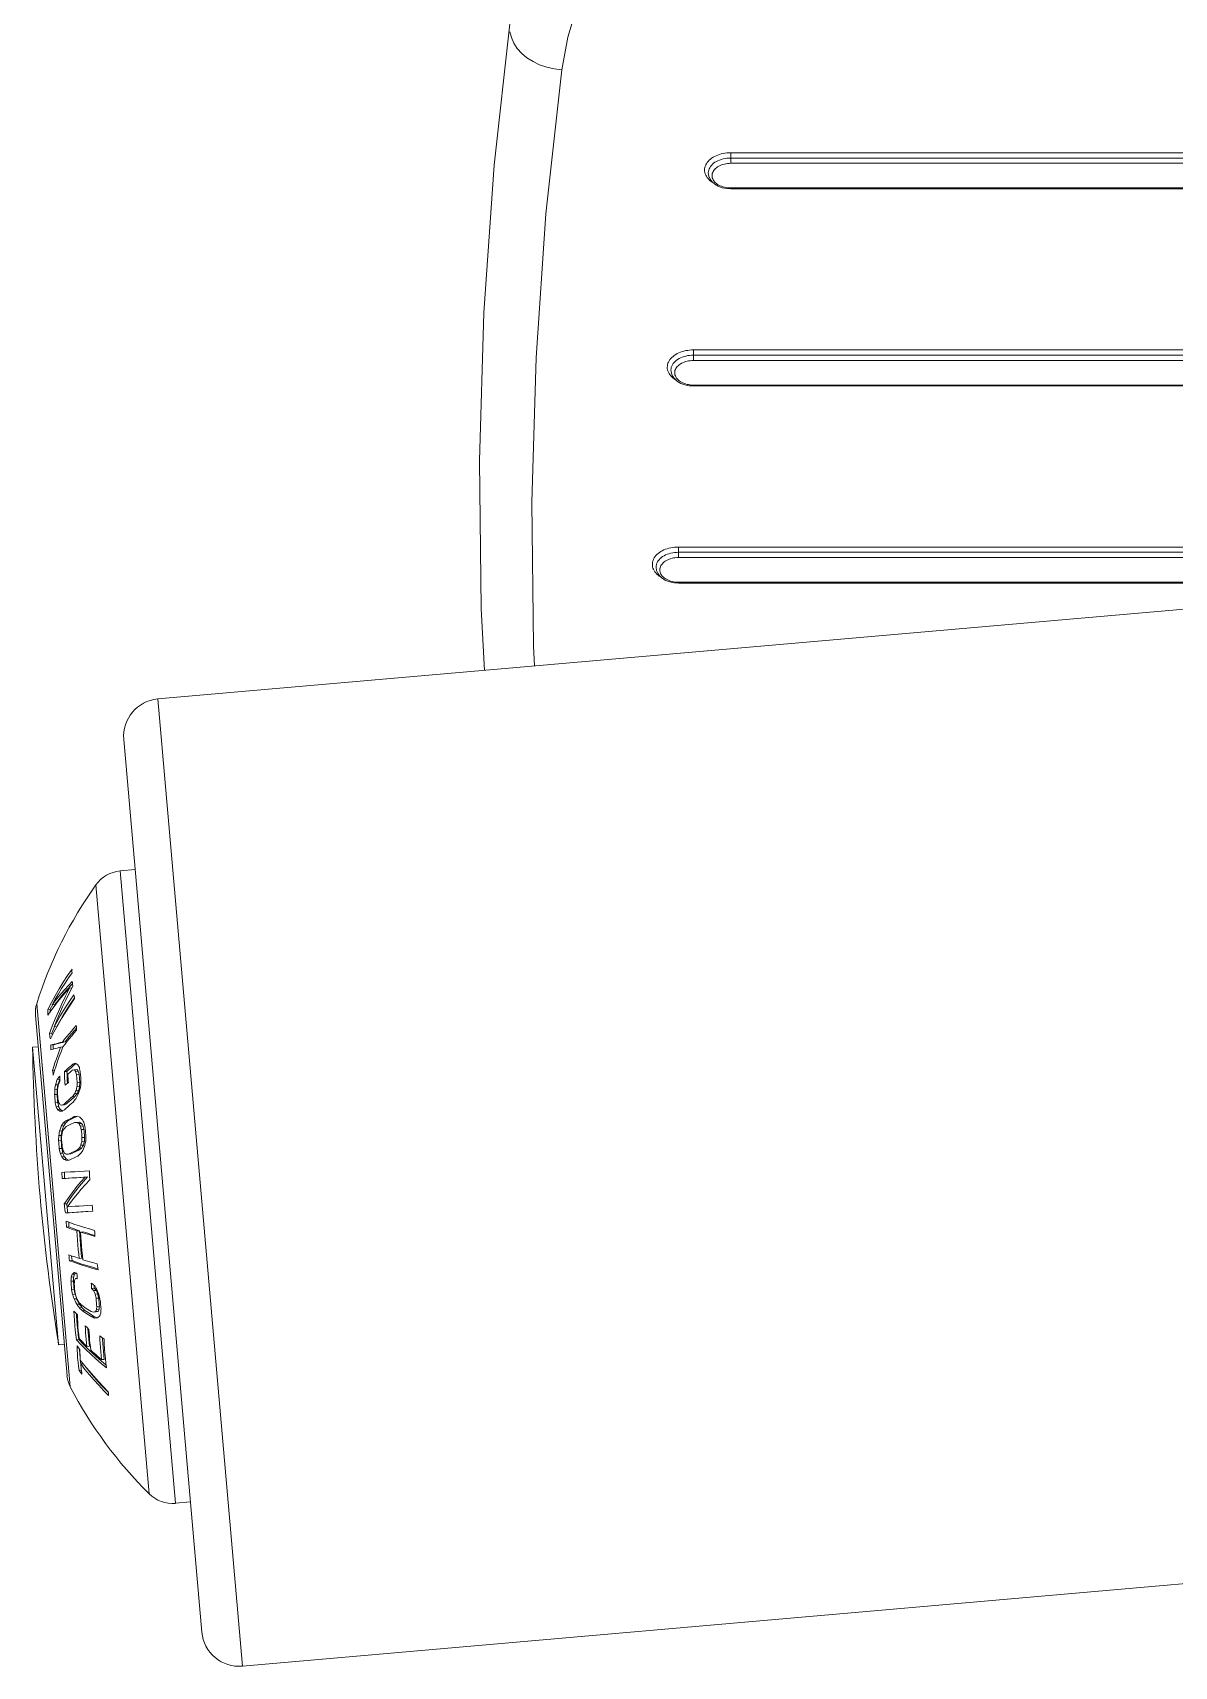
# Model space of a CAD drawing. Header units: centimetres. Extents: x 118932 to 154602, y -32682 to -23521.
# Drawn here: x 129650.3 to 129665.58, y -27646.53 to -27624.66 of the extents above; entities that cross this region are included whole.
import ezdxf

# ---------------------------------------------------------------- set-up
doc = ezdxf.new("R2010")
doc.units = ezdxf.units.CM
doc.header["$LTSCALE"] = 50
doc.header["$MEASUREMENT"] = 0
doc.layers.add('GEN_02_TF_Mobilya', color=7, linetype='Continuous', lineweight=5, true_color=0x745e3d)

# ---------------------------------------------------------------- blocks, each defined once
blk = doc.blocks.new('spor aletleri 3')
at = {"layer": 'GEN_02_TF_Mobilya'}
for p, q in [((-16.936, -12.543), (-16.936, -12.684)), ((-17.436, -15.182), (-17.436, -15.323)), ((-17.636, -17.821), (-17.636, -17.962)), ((-24.014, -32.347), (-25.059, -20.396)), ((-24.72, -30.494), (-25.433, -22.344)), ((-25.776, -29.064), (-26.224, -23.935)), ((-25.819, -28.915), (-26.241, -24.09)), ((-25.741, -24.745), (-25.706, -24.741)), ((-25.692, -24.882), (-25.657, -24.879)), ((-25.698, -25.096), (-25.663, -25.093)), ((-25.686, -25.047), (-25.651, -25.044)), ((-25.683, -24.991), (-25.648, -24.988)), ((-25.946, -25.35), (-25.912, -25.347)), ((-25.858, -25.277), (-25.825, -25.275)), ((-25.835, -25.5), (-25.801, -25.497)), ((-25.64, -25.571), (-25.605, -25.568)), ((-25.628, -25.62), (-25.592, -25.617)), ((-25.622, -25.782), (-25.586, -25.779)), ((-25.89, -25.982), (-25.857, -25.979)), ((-25.857, -26.02), (-25.824, -26.017)), ((-25.634, -25.829), (-25.599, -25.826)), ((-25.884, -26.275), (-25.851, -26.272)), ((-25.578, -26.256), (-25.543, -26.252)), ((-25.786, -27.374), (-25.752, -27.371)), ((-25.724, -27.886), (-25.691, -27.883)), ((-25.421, -27.987), (-25.386, -27.984)), ((-25.654, -28.004), (-25.621, -28.001)), ((-25.613, -28.044), (-25.579, -28.041)), ((-25.488, -28.127), (-25.453, -28.124))]:
    blk.add_line(p, q, dxfattribs=at)
at = {"layer": 'GEN_02_TF_Mobilya', "flags": 128}
for points in [[(-20.23, -19.472), (-20.274, -18.643), (-20.297, -16.665), (-20.239, -14.687), (-20.101, -12.711), (-19.892, -10.816)], [(-18.988, -10.568), (-19.117, -10.997), (-19.198, -11.432), (-19.299, -11.421), (-19.399, -11.399), (-19.494, -11.366), (-19.582, -11.323), (-19.663, -11.272), (-19.733, -11.213), (-19.793, -11.147), (-19.839, -11.076), (-19.872, -11.002), (-19.891, -10.926)], [(-19.198, -11.432), (-19.409, -13.359), (-19.542, -15.288), (-19.597, -17.219), (-19.574, -19.15), (-19.56, -19.413)], [(-5.939, -12.543), (-16.936, -12.543), (-16.961, -12.544), (-16.987, -12.546), (-17.013, -12.549), (-17.038, -12.553), (-17.062, -12.559), (-17.086, -12.566), (-17.109, -12.574), (-17.132, -12.583), (-17.153, -12.593), (-17.173, -12.604), (-17.191, -12.616), (-17.208, -12.629), (-17.224, -12.643), (-17.238, -12.658), (-17.25, -12.673), (-17.261, -12.689), (-17.27, -12.705), (-17.277, -12.722), (-17.282, -12.739), (-17.285, -12.756), (-17.286, -12.774), (-17.285, -12.791), (-17.282, -12.808), (-17.277, -12.825), (-17.27, -12.842), (-17.262, -12.858), (-17.251, -12.874), (-17.239, -12.889), (-17.225, -12.904), (-17.209, -12.918), (-17.192, -12.931), (-17.174, -12.943)], [(-5.939, -13.027), (-16.936, -13.027), (-16.994, -13.023), (-17.051, -13.011), (-17.103, -12.991), (-17.149, -12.964), (-17.186, -12.932), (-17.213, -12.895), (-17.23, -12.855), (-17.236, -12.812), (-17.236, -12.812), (-17.234, -12.794), (-17.231, -12.777), (-17.225, -12.76), (-17.217, -12.743), (-17.207, -12.727), (-17.195, -12.712), (-17.181, -12.697), (-17.165, -12.684), (-17.147, -12.671), (-17.128, -12.66), (-17.107, -12.649), (-17.085, -12.64), (-17.061, -12.632), (-17.037, -12.626), (-17.012, -12.62), (-16.987, -12.617), (-16.961, -12.615), (-16.936, -12.614), (-5.939, -12.614)], [(-16.936, -13.014), (-5.939, -13.014)], [(-5.939, -12.684), (-16.936, -12.684), (-16.957, -12.685), (-16.979, -12.687), (-17, -12.69), (-17.02, -12.694), (-17.041, -12.7), (-17.06, -12.706), (-17.078, -12.714), (-17.096, -12.723), (-17.112, -12.732), (-17.126, -12.743), (-17.14, -12.754), (-17.152, -12.766), (-17.162, -12.779), (-17.17, -12.792), (-17.177, -12.806), (-17.182, -12.82), (-17.185, -12.835), (-17.186, -12.849), (-17.185, -12.863), (-17.182, -12.878), (-17.177, -12.892), (-17.171, -12.906), (-17.162, -12.919), (-17.152, -12.932), (-17.14, -12.944), (-17.127, -12.955), (-17.112, -12.966), (-17.096, -12.976), (-17.079, -12.984), (-17.06, -12.992), (-17.041, -12.999), (-17.021, -13.004), (-17, -13.009), (-16.979, -13.012), (-16.957, -13.014), (-16.936, -13.014), (-16.936, -13.027)], [(-3.939, -15.182), (-17.436, -15.182), (-17.461, -15.183), (-17.487, -15.185), (-17.512, -15.188), (-17.538, -15.192), (-17.562, -15.198), (-17.586, -15.205), (-17.609, -15.213), (-17.632, -15.222), (-17.653, -15.232), (-17.672, -15.243), (-17.691, -15.255), (-17.708, -15.268), (-17.724, -15.282), (-17.738, -15.297), (-17.75, -15.312), (-17.761, -15.328), (-17.77, -15.344), (-17.776, -15.361), (-17.781, -15.378), (-17.784, -15.395), (-17.785, -15.412), (-17.785, -15.43), (-17.782, -15.447), (-17.777, -15.464), (-17.77, -15.481), (-17.761, -15.497), (-17.751, -15.513), (-17.739, -15.528), (-17.725, -15.543), (-17.709, -15.557), (-17.692, -15.57), (-17.674, -15.582)], [(-17.736, -15.45), (-17.734, -15.433), (-17.731, -15.416), (-17.725, -15.399), (-17.717, -15.382), (-17.707, -15.366), (-17.695, -15.351), (-17.681, -15.336), (-17.664, -15.323), (-17.647, -15.31), (-17.627, -15.298), (-17.607, -15.288), (-17.585, -15.279), (-17.561, -15.271), (-17.537, -15.264), (-17.512, -15.259), (-17.487, -15.255), (-17.461, -15.253), (-17.436, -15.253), (-3.939, -15.253)], [(-3.939, -15.323), (-17.436, -15.323), (-17.457, -15.324), (-17.478, -15.326), (-17.5, -15.329), (-17.52, -15.333), (-17.54, -15.338), (-17.56, -15.345), (-17.578, -15.353), (-17.595, -15.361), (-17.612, -15.371), (-17.626, -15.381), (-17.64, -15.393), (-17.651, -15.405), (-17.662, -15.418), (-17.67, -15.431), (-17.677, -15.445), (-17.682, -15.459), (-17.685, -15.473), (-17.686, -15.488), (-17.685, -15.502), (-17.682, -15.516), (-17.677, -15.531), (-17.67, -15.544), (-17.662, -15.558), (-17.652, -15.57), (-17.64, -15.583), (-17.627, -15.594), (-17.612, -15.605), (-17.596, -15.614), (-17.579, -15.623), (-17.56, -15.631), (-17.541, -15.638), (-17.521, -15.643), (-17.5, -15.647), (-17.479, -15.651), (-17.457, -15.652), (-17.436, -15.653), (-17.436, -15.665)], [(-3.939, -15.653), (-3.939, -15.666), (-17.436, -15.665), (-17.494, -15.661), (-17.551, -15.649), (-17.603, -15.63), (-17.648, -15.603), (-17.685, -15.571), (-17.713, -15.534), (-17.729, -15.494), (-17.736, -15.45)], [(-17.436, -15.653), (-3.939, -15.653)], [(-4.139, -17.821), (-17.636, -17.821), (-17.661, -17.821), (-17.687, -17.823), (-17.712, -17.826), (-17.738, -17.831), (-17.762, -17.836), (-17.786, -17.843), (-17.809, -17.851), (-17.832, -17.86), (-17.853, -17.871), (-17.872, -17.882), (-17.891, -17.894), (-17.908, -17.907), (-17.924, -17.921), (-17.938, -17.935), (-17.95, -17.951), (-17.961, -17.967), (-17.97, -17.983), (-17.976, -18), (-17.981, -18.017), (-17.984, -18.034), (-17.985, -18.051), (-17.985, -18.068), (-17.982, -18.086), (-17.977, -18.103), (-17.97, -18.119), (-17.961, -18.136), (-17.951, -18.152), (-17.939, -18.167), (-17.925, -18.182), (-17.909, -18.196), (-17.892, -18.209), (-17.873, -18.221)], [(-6.882, -18.304), (-17.636, -18.304), (-17.694, -18.3), (-17.751, -18.288), (-17.803, -18.268), (-17.848, -18.242), (-17.885, -18.209), (-17.913, -18.172), (-17.929, -18.133), (-17.935, -18.089), (-17.935, -18.089), (-17.934, -18.072), (-17.931, -18.054), (-17.925, -18.037), (-17.917, -18.021), (-17.907, -18.005), (-17.895, -17.99), (-17.88, -17.975), (-17.864, -17.961), (-17.847, -17.949), (-17.827, -17.937), (-17.807, -17.927), (-17.785, -17.917), (-17.761, -17.91), (-17.737, -17.903), (-17.712, -17.898), (-17.687, -17.894), (-17.661, -17.892), (-17.636, -17.891), (-4.139, -17.891)], [(-17.636, -18.292), (-4.139, -18.292)], [(-4.139, -17.962), (-17.636, -17.962), (-17.657, -17.962), (-17.678, -17.964), (-17.7, -17.967), (-17.72, -17.972), (-17.74, -17.977), (-17.76, -17.984), (-17.778, -17.991), (-17.795, -18), (-17.812, -18.01), (-17.826, -18.02), (-17.84, -18.032), (-17.851, -18.044), (-17.862, -18.057), (-17.87, -18.07), (-17.877, -18.084), (-17.882, -18.098), (-17.884, -18.112), (-17.885, -18.126), (-17.885, -18.141), (-17.882, -18.155), (-17.877, -18.169), (-17.87, -18.183), (-17.862, -18.196), (-17.852, -18.209), (-17.84, -18.221), (-17.827, -18.233), (-17.812, -18.243), (-17.796, -18.253), (-17.779, -18.262), (-17.76, -18.27), (-17.741, -18.276), (-17.721, -18.282), (-17.7, -18.286), (-17.679, -18.289), (-17.657, -18.291), (-17.636, -18.292), (-17.636, -18.304)], [(-24.166, -30.604), (-24.365, -30.622), (-25.106, -22.156), (-24.907, -22.139)], [(-26.01, -23.946), (-26.043, -24.009), (-26.076, -24.012), (-26.028, -23.919), (-25.978, -23.827), (-25.925, -23.737), (-25.87, -23.647), (-25.812, -23.558), (-25.752, -23.47), (-25.753, -23.486), (-25.753, -23.503), (-25.752, -23.519), (-25.8, -23.589), (-25.846, -23.659), (-25.891, -23.73), (-25.934, -23.802), (-25.976, -23.874), (-26.016, -23.947)], [(-25.754, -23.723), (-25.785, -23.726), (-25.842, -23.789), (-25.896, -23.851), (-25.946, -23.911), (-25.992, -23.971), (-26.035, -24.029), (-26.075, -24.086), (-26.075, -24.074), (-26.075, -24.061), (-26.076, -24.049), (-26.076, -24.036), (-26.076, -24.024), (-26.076, -24.012)], [(-25.785, -23.726), (-25.838, -23.831), (-25.888, -23.935), (-25.935, -24.037), (-25.978, -24.138), (-26.017, -24.236), (-26.054, -24.333), (-26.021, -24.33), (-25.988, -24.244)], [(-25.72, -23.854), (-25.739, -23.882), (-25.786, -23.952), (-25.831, -24.023), (-25.875, -24.095), (-25.917, -24.167), (-25.957, -24.24), (-25.991, -24.243), (-25.951, -24.17), (-25.909, -24.098), (-25.866, -24.026), (-25.821, -23.955), (-25.775, -23.885), (-25.727, -23.815), (-25.724, -23.832), (-25.721, -23.848), (-25.718, -23.864), (-25.778, -23.952), (-25.836, -24.041), (-25.891, -24.131), (-25.944, -24.222), (-25.995, -24.314), (-26.042, -24.406), (-26.045, -24.394), (-26.047, -24.382), (-26.049, -24.369), (-26.051, -24.357), (-26.052, -24.345), (-26.054, -24.333)], [(-25.745, -23.666), (-25.764, -23.686), (-25.814, -23.74), (-25.86, -23.792), (-25.903, -23.844), (-25.944, -23.894), (-25.982, -23.944), (-26.016, -23.947), (-25.978, -23.897), (-25.938, -23.847), (-25.895, -23.795), (-25.849, -23.743), (-25.8, -23.689), (-25.748, -23.635), (-25.747, -23.646), (-25.746, -23.657), (-25.745, -23.668), (-25.744, -23.679), (-25.743, -23.69), (-25.742, -23.701), (-25.79, -23.794), (-25.836, -23.887), (-25.878, -23.978), (-25.918, -24.068), (-25.956, -24.156), (-25.991, -24.243)], [(-26.042, -24.04), (-26.043, -24.033), (-26.043, -24.021), (-26.043, -24.009)], [(-25.693, -24.26), (-25.725, -24.296), (-25.756, -24.333), (-25.787, -24.37), (-25.816, -24.407), (-25.846, -24.445), (-25.88, -24.448), (-25.91, -24.455), (-25.938, -24.462), (-25.965, -24.469), (-25.991, -24.475), (-26.015, -24.481), (-26.038, -24.488), (-26.004, -24.485), (-25.981, -24.479), (-25.957, -24.472), (-25.931, -24.466), (-25.904, -24.459), (-25.876, -24.452), (-25.846, -24.445)], [(-25.88, -24.448), (-25.851, -24.41), (-25.821, -24.373), (-25.791, -24.336), (-25.76, -24.3), (-25.728, -24.263), (-25.696, -24.227), (-25.694, -24.248), (-25.693, -24.269), (-25.691, -24.29), (-25.723, -24.326), (-25.754, -24.363), (-25.785, -24.4), (-25.816, -24.437), (-25.846, -24.474), (-25.875, -24.511), (-25.899, -24.577), (-25.923, -24.641), (-25.945, -24.705), (-25.965, -24.767), (-25.985, -24.829), (-26.003, -24.889), (-26.006, -24.868), (-26.009, -24.847), (-26.012, -24.826)], [(-26.038, -24.488), (-26.037, -24.498), (-26.037, -24.509), (-26.036, -24.53), (-26.035, -24.551), (-26.016, -24.546), (-25.996, -24.54), (-25.974, -24.534), (-25.952, -24.528), (-25.929, -24.522), (-25.905, -24.516), (-25.874, -24.513)], [(-26.017, -24.357), (-26.017, -24.354), (-26.019, -24.342), (-26.021, -24.33)], [(-26.002, -24.542), (-26.003, -24.527), (-26.004, -24.506), (-26.004, -24.495), (-26.004, -24.485)], [(-26.205, -24.511), (-26.279, -24.517), (-25.931, -28.501), (-25.856, -28.494)], [(-25.905, -24.516), (-25.925, -24.569), (-25.944, -24.622), (-25.962, -24.674), (-25.98, -24.725), (-25.996, -24.776), (-26.012, -24.826), (-25.983, -24.823)], [(-25.95, -24.947), (-25.958, -24.972), (-25.965, -24.997), (-25.973, -25.022), (-25.94, -25.019), (-25.932, -24.994), (-25.928, -24.982), (-25.92, -24.957), (-25.916, -24.944), (-25.95, -24.947), (-25.939, -24.932), (-25.928, -24.917), (-25.917, -24.902), (-25.916, -24.927), (-25.915, -24.951), (-25.914, -24.975), (-25.924, -24.991), (-25.933, -25.007), (-25.939, -25.032)], [(-25.667, -24.764), (-25.661, -24.776), (-25.654, -24.788), (-25.65, -24.806), (-25.646, -24.824), (-25.642, -24.842), (-25.641, -24.86), (-25.639, -24.879), (-25.638, -24.897), (-25.636, -24.915), (-25.634, -24.933), (-25.633, -24.951), (-25.633, -24.974), (-25.634, -24.996), (-25.635, -25.019), (-25.64, -25.05), (-25.646, -25.081), (-25.655, -25.106), (-25.664, -25.131), (-25.673, -25.156), (-25.683, -25.173), (-25.692, -25.19), (-25.702, -25.206), (-25.715, -25.222), (-25.727, -25.237), (-25.739, -25.252), (-25.758, -25.268), (-25.777, -25.284), (-25.795, -25.301), (-25.813, -25.317), (-25.831, -25.334), (-25.849, -25.35), (-25.855, -25.354), (-25.873, -25.364), (-25.885, -25.371), (-25.914, -25.372), (-25.925, -25.365), (-25.936, -25.357), (-25.946, -25.35), (-25.952, -25.338), (-25.958, -25.326), (-25.964, -25.314)], [(-25.812, -24.997), (-25.813, -24.993), (-25.815, -24.962), (-25.816, -24.932), (-25.818, -24.901), (-25.819, -24.871), (-25.82, -24.84), (-25.855, -24.843), (-25.836, -24.827), (-25.818, -24.81), (-25.799, -24.794), (-25.78, -24.777), (-25.761, -24.761), (-25.741, -24.745), (-25.709, -24.73), (-25.703, -24.734), (-25.692, -24.741), (-25.686, -24.745), (-25.674, -24.752), (-25.667, -24.764)], [(-25.855, -24.843), (-25.854, -24.874), (-25.852, -24.904), (-25.851, -24.935), (-25.849, -24.965), (-25.847, -24.996), (-25.845, -25.026), (-25.83, -25.013), (-25.816, -25), (-25.801, -24.987), (-25.802, -24.969), (-25.803, -24.95), (-25.805, -24.932), (-25.806, -24.914), (-25.807, -24.895), (-25.808, -24.877), (-25.798, -24.868), (-25.788, -24.86), (-25.777, -24.851), (-25.767, -24.842), (-25.757, -24.833), (-25.746, -24.824), (-25.722, -24.817), (-25.687, -24.814), (-25.684, -24.817), (-25.678, -24.825), (-25.674, -24.829), (-25.668, -24.837), (-25.666, -24.844), (-25.664, -24.851), (-25.661, -24.865), (-25.657, -24.879), (-25.655, -24.897), (-25.654, -24.915), (-25.653, -24.934), (-25.651, -24.952), (-25.649, -24.97), (-25.648, -24.988), (-25.649, -25.007), (-25.65, -25.025), (-25.651, -25.044), (-25.657, -25.068), (-25.663, -25.093), (-25.667, -25.101), (-25.674, -25.115), (-25.681, -25.13), (-25.684, -25.137), (-25.719, -25.14), (-25.712, -25.126), (-25.705, -25.111), (-25.698, -25.096), (-25.692, -25.072), (-25.686, -25.047), (-25.685, -25.028), (-25.684, -25.01), (-25.683, -24.991), (-25.685, -24.973), (-25.686, -24.955), (-25.688, -24.937), (-25.689, -24.919), (-25.691, -24.9), (-25.692, -24.882), (-25.696, -24.868), (-25.7, -24.854), (-25.704, -24.84), (-25.668, -24.837)], [(-25.82, -24.84), (-25.802, -24.824), (-25.783, -24.807), (-25.765, -24.791), (-25.745, -24.774), (-25.726, -24.758), (-25.706, -24.741), (-25.701, -24.739)], [(-25.704, -24.84), (-25.707, -24.836), (-25.713, -24.828), (-25.719, -24.821), (-25.722, -24.817)], [(-25.983, -25.083), (-25.984, -25.106), (-25.984, -25.128), (-25.985, -25.151), (-25.952, -25.148), (-25.951, -25.125), (-25.95, -25.103), (-25.95, -25.08)], [(-25.985, -25.151), (-25.984, -25.169), (-25.982, -25.187), (-25.981, -25.205), (-25.979, -25.224), (-25.978, -25.242), (-25.976, -25.26), (-25.943, -25.257), (-25.945, -25.239), (-25.948, -25.203), (-25.949, -25.184), (-25.951, -25.166), (-25.952, -25.148)], [(-25.973, -25.022), (-25.976, -25.042), (-25.98, -25.063), (-25.983, -25.083), (-25.95, -25.08), (-25.945, -25.05), (-25.94, -25.019)], [(-25.939, -25.032), (-25.944, -25.057), (-25.946, -25.084), (-25.947, -25.112), (-25.946, -25.13), (-25.945, -25.148), (-25.943, -25.167), (-25.942, -25.185), (-25.94, -25.203), (-25.938, -25.221), (-25.933, -25.242), (-25.927, -25.263), (-25.921, -25.271), (-25.916, -25.279), (-25.91, -25.287), (-25.887, -25.291)], [(-25.684, -25.137), (-25.699, -25.157), (-25.714, -25.176), (-25.749, -25.179), (-25.768, -25.195), (-25.786, -25.212), (-25.805, -25.228), (-25.823, -25.245), (-25.841, -25.261), (-25.858, -25.277), (-25.887, -25.291), (-25.853, -25.288), (-25.825, -25.275), (-25.807, -25.258), (-25.789, -25.242), (-25.77, -25.225), (-25.752, -25.209), (-25.733, -25.192), (-25.714, -25.176)], [(-25.749, -25.179), (-25.739, -25.166), (-25.729, -25.153), (-25.719, -25.14)], [(-25.976, -25.26), (-25.972, -25.278), (-25.968, -25.296), (-25.964, -25.314), (-25.931, -25.311), (-25.935, -25.293), (-25.941, -25.266), (-25.943, -25.257)], [(-25.882, -25.369), (-25.897, -25.358), (-25.912, -25.347), (-25.919, -25.335), (-25.925, -25.323), (-25.931, -25.311)], [(-25.896, -25.572), (-25.904, -25.594), (-25.912, -25.617), (-25.92, -25.639), (-25.886, -25.636), (-25.879, -25.614), (-25.874, -25.601), (-25.866, -25.58), (-25.862, -25.569)], [(-25.635, -25.465), (-25.622, -25.478), (-25.61, -25.49), (-25.603, -25.505), (-25.596, -25.521), (-25.589, -25.536), (-25.585, -25.556), (-25.581, -25.577), (-25.576, -25.598), (-25.575, -25.616), (-25.573, -25.633), (-25.572, -25.651), (-25.57, -25.668), (-25.568, -25.686), (-25.567, -25.703), (-25.567, -25.727), (-25.568, -25.75), (-25.569, -25.773), (-25.574, -25.803), (-25.58, -25.833), (-25.589, -25.856), (-25.599, -25.878), (-25.608, -25.9), (-25.618, -25.914), (-25.628, -25.928), (-25.637, -25.941), (-25.65, -25.952), (-25.663, -25.962), (-25.676, -25.973), (-25.696, -25.982), (-25.715, -25.991), (-25.734, -26), (-25.753, -26.009), (-25.771, -26.018), (-25.789, -26.027), (-25.827, -26.032), (-25.842, -26.026), (-25.857, -26.02), (-25.869, -26.007), (-25.88, -25.994), (-25.89, -25.982), (-25.897, -25.966), (-25.903, -25.951), (-25.909, -25.936)], [(-25.87, -25.531), (-25.878, -25.545), (-25.887, -25.558), (-25.896, -25.572), (-25.862, -25.569), (-25.854, -25.555), (-25.845, -25.542), (-25.836, -25.528), (-25.87, -25.531), (-25.858, -25.521), (-25.847, -25.51), (-25.835, -25.5), (-25.817, -25.491), (-25.798, -25.482), (-25.779, -25.473), (-25.76, -25.464), (-25.741, -25.455), (-25.722, -25.446), (-25.687, -25.443)], [(-25.869, -25.625), (-25.859, -25.607), (-25.85, -25.598), (-25.841, -25.588), (-25.831, -25.579), (-25.813, -25.57), (-25.795, -25.561), (-25.776, -25.552), (-25.757, -25.543), (-25.738, -25.534), (-25.718, -25.525), (-25.685, -25.524), (-25.65, -25.52), (-25.683, -25.522)], [(-25.836, -25.528), (-25.824, -25.518), (-25.813, -25.507), (-25.801, -25.497), (-25.783, -25.488), (-25.764, -25.479), (-25.745, -25.47), (-25.726, -25.461), (-25.707, -25.452), (-25.687, -25.443)], [(-25.722, -25.446), (-25.681, -25.44), (-25.658, -25.448), (-25.647, -25.452), (-25.635, -25.465)], [(-25.686, -25.894), (-25.676, -25.885), (-25.666, -25.875), (-25.656, -25.866), (-25.621, -25.863), (-25.61, -25.845), (-25.599, -25.826), (-25.593, -25.802), (-25.586, -25.779), (-25.585, -25.76), (-25.584, -25.741), (-25.583, -25.723), (-25.585, -25.705), (-25.587, -25.687), (-25.588, -25.67), (-25.59, -25.652), (-25.591, -25.635), (-25.592, -25.617), (-25.597, -25.601), (-25.601, -25.584), (-25.605, -25.568), (-25.614, -25.552), (-25.624, -25.536)], [(-25.685, -25.524), (-25.672, -25.531), (-25.659, -25.539), (-25.624, -25.536), (-25.637, -25.528), (-25.65, -25.52)], [(-25.659, -25.539), (-25.65, -25.555), (-25.64, -25.571), (-25.636, -25.588), (-25.632, -25.604), (-25.628, -25.62), (-25.626, -25.638), (-25.625, -25.655), (-25.623, -25.673), (-25.622, -25.691), (-25.62, -25.708), (-25.619, -25.726), (-25.583, -25.723)], [(-25.93, -25.699), (-25.93, -25.722), (-25.931, -25.745), (-25.931, -25.768), (-25.898, -25.765), (-25.898, -25.742), (-25.897, -25.719), (-25.896, -25.696)], [(-25.931, -25.768), (-25.93, -25.786), (-25.929, -25.803), (-25.927, -25.821), (-25.926, -25.839), (-25.924, -25.856), (-25.922, -25.874), (-25.889, -25.871), (-25.891, -25.853), (-25.892, -25.836), (-25.894, -25.818), (-25.895, -25.801), (-25.897, -25.783), (-25.898, -25.765)], [(-25.92, -25.639), (-25.923, -25.659), (-25.926, -25.679), (-25.93, -25.699), (-25.896, -25.696), (-25.891, -25.666), (-25.886, -25.636)], [(-25.869, -25.625), (-25.878, -25.644), (-25.884, -25.667), (-25.889, -25.691), (-25.891, -25.719), (-25.892, -25.747), (-25.891, -25.765), (-25.889, -25.782), (-25.888, -25.8), (-25.886, -25.817), (-25.885, -25.835), (-25.883, -25.853), (-25.877, -25.877)], [(-25.656, -25.866), (-25.645, -25.848), (-25.634, -25.829), (-25.628, -25.805), (-25.622, -25.782), (-25.621, -25.763), (-25.62, -25.744), (-25.619, -25.726)], [(-25.922, -25.874), (-25.918, -25.895), (-25.914, -25.915), (-25.909, -25.936), (-25.876, -25.933), (-25.88, -25.912), (-25.885, -25.892), (-25.889, -25.871)], [(-25.877, -25.877), (-25.871, -25.902), (-25.862, -25.918), (-25.853, -25.934), (-25.841, -25.942), (-25.829, -25.95), (-25.8, -25.948)], [(-25.798, -26.027), (-25.819, -26.019), (-25.824, -26.017), (-25.835, -26.004), (-25.846, -25.991), (-25.857, -25.979), (-25.867, -25.956), (-25.876, -25.933)], [(-25.621, -25.863), (-25.631, -25.872), (-25.641, -25.882), (-25.651, -25.891), (-25.686, -25.894), (-25.706, -25.903), (-25.725, -25.912), (-25.744, -25.921), (-25.763, -25.93), (-25.781, -25.939), (-25.8, -25.948), (-25.766, -25.945), (-25.747, -25.936), (-25.729, -25.927), (-25.71, -25.918), (-25.69, -25.909), (-25.671, -25.9), (-25.651, -25.891)], [(-25.856, -26.614), (-25.854, -26.634), (-25.851, -26.654), (-25.849, -26.674), (-25.847, -26.695), (-25.844, -26.715), (-25.841, -26.735), (-25.808, -26.732), (-25.811, -26.712), (-25.813, -26.692), (-25.816, -26.672), (-25.818, -26.651), (-25.821, -26.631), (-25.823, -26.611), (-25.856, -26.614), (-25.819, -26.558), (-25.778, -26.501), (-25.734, -26.442), (-25.686, -26.381), (-25.634, -26.319), (-25.578, -26.256), (-25.633, -26.259), (-25.687, -26.263), (-25.739, -26.266), (-25.789, -26.269), (-25.837, -26.272), (-25.884, -26.275), (-25.885, -26.248), (-25.887, -26.221), (-25.888, -26.193), (-25.854, -26.191), (-25.774, -26.186), (-25.714, -26.183), (-25.652, -26.179), (-25.587, -26.174), (-25.519, -26.17), (-25.519, -26.19), (-25.518, -26.211), (-25.517, -26.231), (-25.516, -26.251), (-25.515, -26.272), (-25.513, -26.292), (-25.573, -26.356), (-25.629, -26.418), (-25.68, -26.479), (-25.727, -26.538), (-25.771, -26.596), (-25.811, -26.652), (-25.76, -26.649), (-25.708, -26.645), (-25.655, -26.642), (-25.599, -26.638), (-25.542, -26.635), (-25.483, -26.631), (-25.479, -26.658), (-25.476, -26.685), (-25.472, -26.712)], [(-25.823, -26.611), (-25.786, -26.555), (-25.745, -26.498), (-25.7, -26.439), (-25.652, -26.378), (-25.599, -26.316), (-25.543, -26.252), (-25.598, -26.256), (-25.652, -26.26), (-25.704, -26.263), (-25.755, -26.266), (-25.804, -26.269), (-25.851, -26.272), (-25.852, -26.245), (-25.853, -26.218), (-25.855, -26.19)], [(-25.808, -26.732), (-25.752, -26.729), (-25.694, -26.725), (-25.633, -26.721), (-25.57, -26.717), (-25.472, -26.712), (-25.539, -26.716), (-25.605, -26.72), (-25.667, -26.724), (-25.728, -26.728), (-25.786, -26.732), (-25.841, -26.735)], [(-25.794, -26.922), (-25.827, -26.925), (-25.828, -26.898), (-25.83, -26.872), (-25.831, -26.845), (-25.773, -26.867), (-25.713, -26.888), (-25.651, -26.909), (-25.586, -26.929), (-25.519, -26.949), (-25.45, -26.968), (-25.448, -26.994), (-25.447, -27.021), (-25.446, -27.048), (-25.479, -27.038), (-25.512, -27.029), (-25.545, -27.02), (-25.576, -27.01), (-25.608, -27.001), (-25.639, -26.991), (-25.635, -27.053), (-25.631, -27.115), (-25.626, -27.176), (-25.62, -27.238), (-25.614, -27.3), (-25.607, -27.361), (-25.576, -27.371), (-25.544, -27.38), (-25.512, -27.39), (-25.48, -27.399), (-25.447, -27.408), (-25.414, -27.417), (-25.41, -27.444), (-25.407, -27.47), (-25.403, -27.496), (-25.473, -27.477), (-25.54, -27.457), (-25.605, -27.437), (-25.668, -27.417), (-25.728, -27.395), (-25.786, -27.374), (-25.789, -27.347), (-25.792, -27.321), (-25.795, -27.295)], [(-25.827, -26.925), (-25.805, -26.933), (-25.782, -26.942), (-25.759, -26.95), (-25.735, -26.959), (-25.711, -26.967), (-25.687, -26.976), (-25.652, -26.973), (-25.677, -26.964), (-25.701, -26.956), (-25.725, -26.948), (-25.748, -26.939), (-25.771, -26.93), (-25.794, -26.922), (-25.795, -26.895), (-25.796, -26.869), (-25.797, -26.858)], [(-25.795, -27.295), (-25.773, -27.303), (-25.75, -27.312), (-25.727, -27.32), (-25.703, -27.329), (-25.679, -27.337), (-25.655, -27.345), (-25.662, -27.284), (-25.668, -27.222), (-25.674, -27.161), (-25.679, -27.099), (-25.683, -27.037), (-25.687, -26.976)], [(-25.655, -27.345), (-25.621, -27.342), (-25.628, -27.281), (-25.634, -27.219), (-25.64, -27.158), (-25.645, -27.096), (-25.649, -27.034), (-25.652, -26.973)], [(-25.447, -27.035), (-25.477, -27.026), (-25.51, -27.017), (-25.542, -27.007), (-25.573, -26.998), (-25.604, -26.988), (-25.639, -26.991)], [(-25.405, -27.483), (-25.437, -27.474), (-25.505, -27.454), (-25.571, -27.434), (-25.634, -27.414), (-25.694, -27.392), (-25.752, -27.371), (-25.756, -27.344), (-25.759, -27.318), (-25.76, -27.308)], [(-25.751, -27.556), (-25.755, -27.569), (-25.759, -27.582), (-25.763, -27.594), (-25.73, -27.591), (-25.726, -27.579), (-25.722, -27.566), (-25.718, -27.553)], [(-25.703, -27.539), (-25.713, -27.549), (-25.718, -27.553), (-25.751, -27.556), (-25.742, -27.548), (-25.733, -27.539), (-25.724, -27.53), (-25.717, -27.532)], [(-25.717, -27.532), (-25.692, -27.543), (-25.686, -27.546), (-25.685, -27.57), (-25.684, -27.595), (-25.683, -27.619), (-25.705, -27.614)], [(-25.763, -27.594), (-25.764, -27.613), (-25.765, -27.631), (-25.766, -27.65), (-25.733, -27.647), (-25.732, -27.628), (-25.731, -27.61), (-25.73, -27.591)], [(-25.766, -27.65), (-25.765, -27.668), (-25.764, -27.686), (-25.762, -27.705), (-25.761, -27.723), (-25.759, -27.741), (-25.757, -27.76), (-25.724, -27.757), (-25.726, -27.738), (-25.728, -27.72), (-25.729, -27.702), (-25.732, -27.665), (-25.733, -27.647)], [(-25.757, -27.76), (-25.753, -27.782), (-25.749, -27.804), (-25.744, -27.826), (-25.711, -27.823), (-25.718, -27.79), (-25.724, -27.757)], [(-25.683, -27.613), (-25.705, -27.614), (-25.71, -27.623), (-25.714, -27.632), (-25.718, -27.64), (-25.72, -27.662), (-25.722, -27.683), (-25.721, -27.702), (-25.72, -27.72), (-25.718, -27.738)], [(-25.718, -27.738), (-25.717, -27.757), (-25.715, -27.775), (-25.713, -27.793), (-25.707, -27.82)], [(-25.457, -27.704), (-25.456, -27.731), (-25.456, -27.743), (-25.491, -27.746), (-25.492, -27.722), (-25.493, -27.697), (-25.494, -27.673), (-25.486, -27.679), (-25.471, -27.693), (-25.448, -27.712), (-25.435, -27.736), (-25.422, -27.759), (-25.409, -27.783), (-25.398, -27.813), (-25.387, -27.843), (-25.383, -27.865), (-25.378, -27.887), (-25.374, -27.909), (-25.372, -27.928), (-25.371, -27.946), (-25.369, -27.964), (-25.368, -27.983), (-25.366, -28.001), (-25.364, -28.019), (-25.365, -28.038), (-25.366, -28.056), (-25.367, -28.075), (-25.372, -28.087), (-25.376, -28.1), (-25.381, -28.113), (-25.391, -28.122), (-25.402, -28.131), (-25.412, -28.14), (-25.445, -28.142), (-25.412, -28.14), (-25.425, -28.134), (-25.453, -28.124), (-25.475, -28.11), (-25.496, -28.096), (-25.517, -28.083), (-25.538, -28.069), (-25.559, -28.055), (-25.579, -28.041), (-25.593, -28.028), (-25.607, -28.014), (-25.621, -28.001), (-25.636, -27.98), (-25.655, -27.954)], [(-25.491, -27.746), (-25.477, -27.76), (-25.463, -27.775), (-25.428, -27.772), (-25.442, -27.757), (-25.456, -27.743)], [(-25.443, -27.822), (-25.439, -27.841), (-25.434, -27.859), (-25.43, -27.877), (-25.395, -27.874), (-25.397, -27.865), (-25.405, -27.828), (-25.407, -27.819), (-25.424, -27.78), (-25.428, -27.772)], [(-25.445, -28.142), (-25.46, -28.137), (-25.474, -28.132), (-25.488, -28.127), (-25.509, -28.113), (-25.531, -28.099), (-25.552, -28.086), (-25.573, -28.072), (-25.593, -28.058), (-25.613, -28.044), (-25.627, -28.031), (-25.641, -28.017), (-25.654, -28.004), (-25.666, -27.988), (-25.677, -27.973), (-25.688, -27.957), (-25.7, -27.933), (-25.712, -27.91), (-25.724, -27.886), (-25.731, -27.866), (-25.737, -27.846), (-25.744, -27.826)], [(-25.688, -27.957), (-25.655, -27.954), (-25.667, -27.93), (-25.679, -27.907), (-25.691, -27.883), (-25.694, -27.873), (-25.707, -27.833), (-25.711, -27.823)], [(-25.707, -27.82), (-25.701, -27.848), (-25.691, -27.871), (-25.682, -27.895), (-25.669, -27.916), (-25.656, -27.936), (-25.645, -27.948), (-25.634, -27.959), (-25.623, -27.971), (-25.603, -27.985), (-25.582, -27.999), (-25.561, -28.013), (-25.54, -28.026), (-25.519, -28.04), (-25.498, -28.054), (-25.464, -28.064)], [(-25.395, -27.874), (-25.393, -27.892), (-25.392, -27.91), (-25.391, -27.929), (-25.389, -27.947), (-25.387, -27.965), (-25.386, -27.984), (-25.387, -27.998), (-25.388, -28.012), (-25.39, -28.027), (-25.395, -28.035), (-25.399, -28.044), (-25.404, -28.053), (-25.439, -28.056), (-25.464, -28.064), (-25.429, -28.06), (-25.404, -28.053)], [(-25.463, -27.775), (-25.453, -27.799), (-25.443, -27.822), (-25.407, -27.819)], [(-25.43, -27.877), (-25.429, -27.895), (-25.427, -27.913), (-25.426, -27.932), (-25.424, -27.95), (-25.423, -27.968), (-25.421, -27.987), (-25.422, -28.001), (-25.424, -28.016), (-25.425, -28.03), (-25.39, -28.027)], [(-25.692, -28.086), (-25.691, -28.109), (-25.687, -28.173), (-25.682, -28.238), (-25.676, -28.302), (-25.669, -28.365), (-25.661, -28.429), (-25.694, -28.432), (-25.702, -28.368), (-25.709, -28.304), (-25.715, -28.24), (-25.72, -28.176), (-25.724, -28.112), (-25.727, -28.048), (-25.704, -28.072), (-25.681, -28.097), (-25.679, -28.15), (-25.676, -28.204), (-25.673, -28.257), (-25.668, -28.31), (-25.663, -28.364), (-25.657, -28.417), (-25.64, -28.435), (-25.623, -28.452), (-25.605, -28.47), (-25.588, -28.487), (-25.57, -28.505), (-25.553, -28.522)], [(-25.439, -28.056), (-25.435, -28.047), (-25.43, -28.039), (-25.425, -28.03)], [(-25.345, -28.408), (-25.344, -28.428), (-25.341, -28.482), (-25.337, -28.535), (-25.333, -28.588), (-25.327, -28.642), (-25.321, -28.695), (-25.356, -28.698), (-25.363, -28.645), (-25.368, -28.591), (-25.373, -28.538), (-25.376, -28.485), (-25.379, -28.431), (-25.381, -28.378), (-25.352, -28.402), (-25.323, -28.425), (-25.321, -28.489), (-25.317, -28.554), (-25.312, -28.618), (-25.306, -28.682), (-25.298, -28.746), (-25.29, -28.809), (-25.363, -28.749), (-25.434, -28.688), (-25.502, -28.625), (-25.569, -28.562), (-25.632, -28.498), (-25.694, -28.432)], [(-25.295, -28.773), (-25.328, -28.746), (-25.399, -28.685), (-25.468, -28.622), (-25.535, -28.559), (-25.599, -28.495), (-25.661, -28.429)], [(-25.54, -28.279), (-25.539, -28.288), (-25.536, -28.334), (-25.533, -28.38), (-25.529, -28.427), (-25.524, -28.473), (-25.518, -28.519), (-25.553, -28.522), (-25.558, -28.476), (-25.563, -28.43), (-25.567, -28.383), (-25.57, -28.337), (-25.573, -28.291), (-25.576, -28.245), (-25.55, -28.269), (-25.525, -28.293), (-25.522, -28.339), (-25.519, -28.385), (-25.516, -28.432), (-25.512, -28.478), (-25.507, -28.524), (-25.502, -28.57), (-25.478, -28.592), (-25.454, -28.613), (-25.43, -28.635), (-25.406, -28.656), (-25.381, -28.677), (-25.356, -28.698)], [(-25.627, -28.84), (-25.658, -28.843), (-25.665, -28.788), (-25.672, -28.733), (-25.677, -28.679), (-25.681, -28.624), (-25.684, -28.569), (-25.685, -28.514), (-25.666, -28.539), (-25.647, -28.565), (-25.646, -28.588), (-25.646, -28.611), (-25.645, -28.634), (-25.644, -28.657), (-25.642, -28.68), (-25.641, -28.704), (-25.583, -28.777)], [(-25.267, -29.136), (-25.294, -29.108), (-25.36, -29.039), (-25.423, -28.969), (-25.485, -28.898), (-25.545, -28.826), (-25.603, -28.753), (-25.636, -28.756), (-25.639, -28.731), (-25.644, -28.676), (-25.648, -28.621), (-25.651, -28.566), (-25.651, -28.559)], [(-25.583, -28.777), (-25.524, -28.849), (-25.462, -28.92), (-25.399, -28.99), (-25.334, -29.059), (-25.267, -29.128), (-25.266, -29.145), (-25.264, -29.162), (-25.263, -29.179), (-25.33, -29.111), (-25.395, -29.042), (-25.458, -28.972), (-25.519, -28.901), (-25.579, -28.829), (-25.636, -28.756), (-25.634, -28.779), (-25.631, -28.802), (-25.629, -28.825), (-25.626, -28.848), (-25.622, -28.871), (-25.619, -28.894), (-25.632, -28.877), (-25.645, -28.86), (-25.658, -28.843)]]:
    blk.add_lwpolyline(points, dxfattribs=at)
blk.add_lwpolyline([(-23.472, -32.802), (-24.605, -19.855), (-6.778, -18.295), (-5.645, -31.242)], close=True, dxfattribs=at)
at = {"layer": 'GEN_02_TF_Mobilya'}
for centre, radius, start, end in [((-24.561, -20.353), 0.5, 94.9993, 184.9993), ((-25.067, -22.605), 0.45, 94.9993, 144.5974), ((-20.789, -25.645), 5.698, 144.5974, 162.5389), ((-25.843, -24.055), 0.4, 162.5389, 184.9993), ((1.71, -24.124), 27.992, 180.8036, 184.8999), ((1.702, -24.028), 27.992, 185.0988, 189.1951), ((-25.421, -28.88), 0.4, 184.9993, 207.4598), ((-20.719, -26.436), 5.698, 207.4598, 225.4013), ((-24.405, -30.174), 0.45, 225.4013, 274.9993), ((-23.516, -32.304), 0.5, 184.9993, 274.9993)]:
    blk.add_arc(centre, radius, start, end, dxfattribs=at)
blk = doc.blocks.new('c blok level -1 tefriş')
blk.add_blockref('spor aletleri 3', (89.924, 927.074, -0.003))

msp = doc.modelspace()

# ---------------------------------------------------------------- block references
msp.add_blockref('c blok level -1 tefriş', (129586.651, -28540.795, 0.003))

doc.saveas('drawing.dxf')
